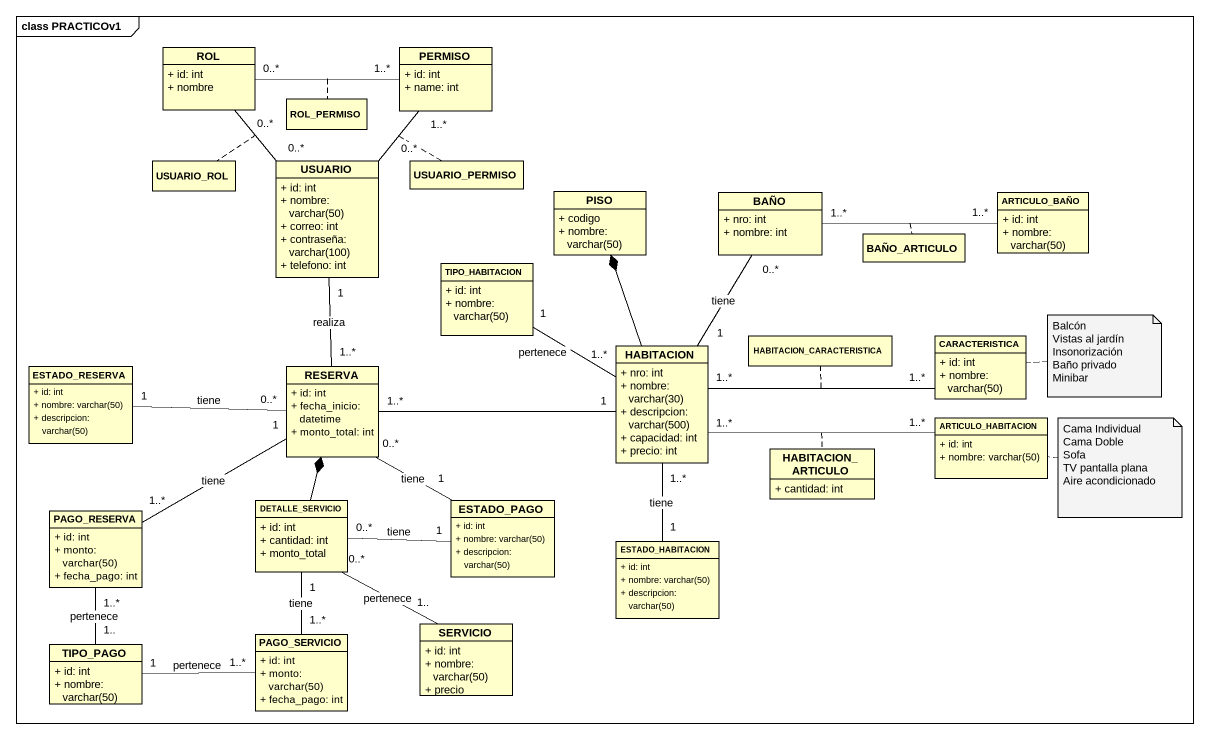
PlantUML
@startuml
mainframe class PRACTICOv1
hide circle
hide empty members
skinparam classAttributeIconSize 0
class ROL {
  + id: int
  + nombre
}
class PERMISO {
  + id: int
  + name: int
}
class ROL_PERMISO
class USUARIO_ROL
class USUARIO {
  + id: int
  {field} + nombre: varchar(50)
  + correo: int
  {field} + contraseña: varchar(100)
  + telefono: int
}
class USUARIO_PERMISO
class PISO {
  + codigo
  {field} + nombre: varchar(50)
}
class BAÑO {
  + nro: int
  + nombre: int
}
class ARTICULO_BAÑO {
  + id: int
  {field} + nombre: varchar(50)
}
class TIPO_HABITACION {
  + id: int
  {field} + nombre: varchar(50)
}
class BAÑO_ARTICULO
class ESTADO_RESERVA {
  + id: int
  {field} + nombre: varchar(50)
  {field} + descripcion: varchar(50)
}
class RESERVA {
  + id: int
  + fecha_inicio: datetime
  + monto_total: int
}
class HABITACION {
  + nro: int
  {field} + nombre: varchar(30)
  {field} + descripcion: varchar(500)
  + capacidad: int
  + precio: int
}
class HABITACION_CARACTERISTICA
class CARACTERISTICA {
  + id: int
  {field} + nombre: varchar(50)
}
class HABITACION_ARTICULO {
  + cantidad: int
}
class ARTICULO_HABITACION {
  + id: int
  {field} + nombre: varchar(50)
}
class DETALLE_SERVICIO {
  + id: int
  + cantidad: int
  + monto_total
}
class ESTADO_PAGO {
  + id: int
  {field} + nombre: varchar(50)
  {field} + descripcion: varchar(50)
}
class PAGO_RESERVA {
  + id: int
  {field} + monto: varchar(50)
  + fecha_pago: int
}
class ESTADO_HABITACION {
  + id: int
  {field} + nombre: varchar(50)
  {field} + descripcion: varchar(50)
}
class TIPO_PAGO {
  + id: int
  {field} + nombre: varchar(50)
}
class PAGO_SERVICIO {
  + id: int
  {field} + monto: varchar(50)
  + fecha_pago: int
}
class SERVICIO {
  + id: int
  {field} + nombre: varchar(50)
  + precio
}
ROL "0..*" -right- "1..*" PERMISO
(ROL, PERMISO) .. ROL_PERMISO
USUARIO "0..*" -up- "0..*" ROL
(USUARIO, ROL) .. USUARIO_ROL
USUARIO "0..*" -up- "1..*" PERMISO
(USUARIO, PERMISO) .. USUARIO_PERMISO
USUARIO "1" -- "1..*" RESERVA : realiza
BAÑO "1..*" -right- "1..*" ARTICULO_BAÑO
(BAÑO, ARTICULO_BAÑO) .. BAÑO_ARTICULO
BAÑO "0..*" -- "1" HABITACION : tiene
TIPO_HABITACION "1" -- "1..*" HABITACION : pertenece
ESTADO_RESERVA "1" -right- "0..*" RESERVA : tiene
HABITACION -up-* PISO
HABITACION "1" -left- "1..*" RESERVA
HABITACION "1..*" -right- "1..*" CARACTERISTICA
(HABITACION, CARACTERISTICA) .. HABITACION_CARACTERISTICA
HABITACION "1..*" -- "1" ESTADO_HABITACION : tiene
ARTICULO_HABITACION "1..*" -left- "1..*" HABITACION
(ARTICULO_HABITACION, HABITACION) .. HABITACION_ARTICULO
DETALLE_SERVICIO -up-* RESERVA
ESTADO_PAGO "1" -up- "0..*" RESERVA : tiene
ESTADO_PAGO "1" -left- "0..*" DETALLE_SERVICIO : tiene
PAGO_RESERVA "1..*" -right- "1" RESERVA : tiene
TIPO_PAGO "1.." -up- "1..*" PAGO_RESERVA : pertenece
PAGO_SERVICIO "1..*" -up- "1" DETALLE_SERVICIO : tiene
PAGO_SERVICIO "1..*" -left- "1" TIPO_PAGO : pertenece
SERVICIO "1.." -up- "0..*" DETALLE_SERVICIO : pertenece
note right of CARACTERISTICA
  Balcón
  Vistas al jardín
  Insonorización
  Baño privado
  Minibar
end note
note right of ARTICULO_HABITACION
  Cama Individual
  Cama Doble
  Sofa
  TV pantalla plana
  Aire acondicionado
end note
@enduml
